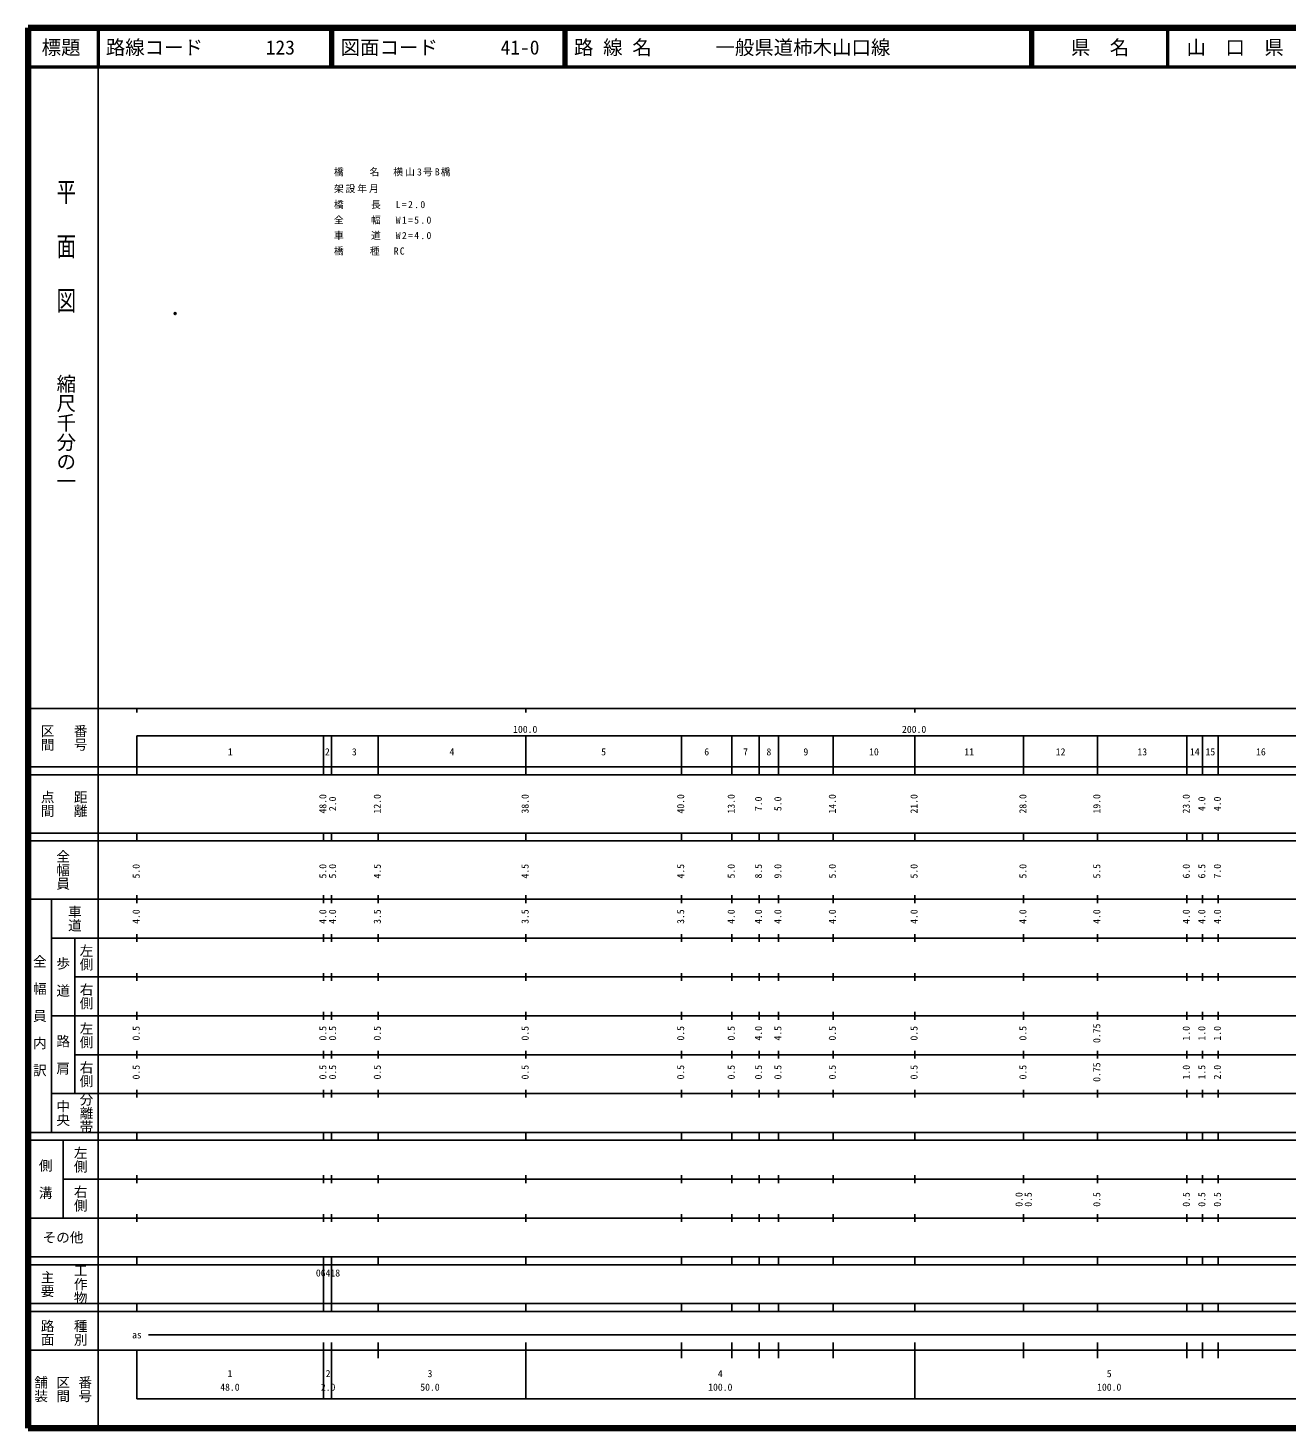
# Model space of a CAD drawing. Units: millimetres on the paper. Extents: x 40 to 680, y 20 to 380.
# Drawn here: x 40 to 363.7, y 20 to 380 of the extents above; entities that cross this region are included whole.
import ezdxf
from ezdxf.enums import TextEntityAlignment as Align

# ---------------------------------------------------------------- set-up
doc = ezdxf.new("R2010")
doc.units = ezdxf.units.MM
doc.header["$PDMODE"] = 32
doc.header["$PDSIZE"] = 0.5
for name, color, linetype in [('M-OTRS', 6, 'Continuous'), ('M-STR-HTXT', 7, 'Continuous'), ('M-TTL-TXT', 7, 'Continuous')]:
    doc.layers.add(name, color=color, linetype=linetype)
for name, color, linetype, lineweight in [('M-TTL', 2, 'Continuous', 140), ('M-TTL-BAND', 7, 'Continuous', 25), ('M-TTL-LINE', 7, 'Continuous', 50)]:
    doc.layers.add(name, color=color, linetype=linetype, lineweight=lineweight)
doc.styles.add('@ＭＳ ゴシック', font='')
doc.styles.add('ＭＳ ゴシック', font='')
doc.styles.get('@ＭＳ ゴシック').set_extended_font_data('@MS Gothic')
doc.styles.get('ＭＳ ゴシック').set_extended_font_data('MS Gothic')

msp = doc.modelspace()

# ---------------------------------------------------------------- linework, layer by layer
at = {"layer": 'M-OTRS'}
msp.add_point((77.814, 306.556), dxfattribs=at)
at = {"layer": 'M-TTL'}
for p, q in [((40, 380), (40, 20)), ((680, 380), (40, 380)), ((40, 20), (680, 20))]:
    msp.add_line(p, q, dxfattribs=at)
at = {"layer": 'M-TTL-BAND'}
for p, q in [((58, 370), (58, 20)), ((40, 205), (579, 205)), ((68, 205), (68, 204)), ((168, 205), (168, 204)), ((268, 205), (268, 204)), ((68, 198), (579, 198)), ((68, 198), (68, 188)), ((116, 188), (116, 198)), ((118, 188), (118, 198)), ((130, 188), (130, 198)), ((168, 188), (168, 198)), ((208, 188), (208, 198)), ((221, 188), (221, 198)), ((228, 188), (228, 198)), ((233, 188), (233, 198)), ((247, 188), (247, 198)), ((268, 188), (268, 198)), ((296, 188), (296, 198)), ((315, 188), (315, 198)), ((338, 188), (338, 198)), ((342, 188), (342, 198)), ((346, 188), (346, 198)), ((40, 190), (579, 190)), ((40, 188), (579, 188)), ((40, 173), (579, 173)), ((68, 171), (68, 173)), ((116, 171), (116, 173)), ((118, 171), (118, 173)), ((130, 171), (130, 173)), ((168, 171), (168, 173)), ((208, 171), (208, 173)), ((221, 171), (221, 173)), ((228, 171), (228, 173)), ((233, 171), (233, 173)), ((247, 171), (247, 173)), ((268, 171), (268, 173)), ((296, 171), (296, 173)), ((315, 171), (315, 173)), ((338, 171), (338, 173)), ((342, 171), (342, 173)), ((346, 171), (346, 173)), ((40, 171), (579, 171)), ((40, 156), (579, 156)), ((46, 96), (46, 156)), ((68, 155), (68, 157)), ((116, 155), (116, 157)), ((118, 155), (118, 157)), ((130, 155), (130, 157)), ((168, 155), (168, 157)), ((208, 155), (208, 157)), ((221, 155), (221, 157)), ((228, 155), (228, 157)), ((233, 155), (233, 157)), ((247, 155), (247, 157)), ((268, 155), (268, 157)), ((296, 155), (296, 157)), ((315, 155), (315, 157)), ((338, 155), (338, 157)), ((342, 155), (342, 157)), ((346, 155), (346, 157)), ((46, 146), (579, 146)), ((52, 146), (52, 106)), ((68, 145), (68, 147)), ((116, 145), (116, 147)), ((118, 145), (118, 147)), ((130, 145), (130, 147)), ((168, 145), (168, 147)), ((208, 145), (208, 147)), ((221, 145), (221, 147)), ((228, 145), (228, 147)), ((233, 145), (233, 147)), ((247, 145), (247, 147)), ((268, 145), (268, 147)), ((296, 145), (296, 147)), ((315, 145), (315, 147)), ((338, 145), (338, 147)), ((342, 145), (342, 147)), ((346, 145), (346, 147)), ((68, 135), (68, 137)), ((116, 135), (116, 137)), ((118, 135), (118, 137)), ((130, 135), (130, 137)), ((168, 135), (168, 137)), ((208, 135), (208, 137)), ((221, 135), (221, 137)), ((228, 135), (228, 137)), ((233, 135), (233, 137)), ((247, 135), (247, 137)), ((268, 135), (268, 137)), ((296, 135), (296, 137)), ((315, 135), (315, 137)), ((338, 135), (338, 137)), ((342, 135), (342, 137)), ((346, 135), (346, 137)), ((52, 136), (579, 136)), ((46, 126), (579, 126)), ((68, 125), (68, 127)), ((116, 125), (116, 127)), ((118, 125), (118, 127)), ((130, 125), (130, 127)), ((168, 125), (168, 127)), ((208, 125), (208, 127)), ((221, 125), (221, 127)), ((228, 125), (228, 127)), ((233, 125), (233, 127)), ((247, 125), (247, 127)), ((268, 125), (268, 127)), ((296, 125), (296, 127)), ((315, 125), (315, 127)), ((338, 125), (338, 127)), ((342, 125), (342, 127)), ((346, 125), (346, 127)), ((52, 116), (579, 116)), ((68, 115), (68, 117)), ((116, 115), (116, 117)), ((118, 115), (118, 117)), ((130, 115), (130, 117)), ((168, 115), (168, 117)), ((208, 115), (208, 117)), ((221, 115), (221, 117)), ((228, 115), (228, 117)), ((233, 115), (233, 117)), ((247, 115), (247, 117)), ((268, 115), (268, 117)), ((296, 115), (296, 117)), ((315, 115), (315, 117)), ((338, 115), (338, 117)), ((342, 115), (342, 117)), ((346, 115), (346, 117)), ((46, 106), (579, 106)), ((68, 105), (68, 107)), ((116, 105), (116, 107)), ((118, 105), (118, 107)), ((130, 105), (130, 107)), ((168, 105), (168, 107)), ((208, 105), (208, 107)), ((221, 105), (221, 107)), ((228, 105), (228, 107)), ((233, 105), (233, 107)), ((247, 105), (247, 107)), ((268, 105), (268, 107)), ((296, 105), (296, 107)), ((315, 105), (315, 107)), ((338, 105), (338, 107)), ((342, 105), (342, 107)), ((346, 105), (346, 107)), ((40, 96), (579, 96)), ((40, 94), (579, 94)), ((49, 94), (49, 74)), ((68, 94), (68, 96)), ((116, 94), (116, 96)), ((118, 94), (118, 96)), ((130, 94), (130, 96)), ((168, 94), (168, 96)), ((208, 94), (208, 96)), ((221, 94), (221, 96)), ((228, 94), (228, 96)), ((233, 94), (233, 96)), ((247, 94), (247, 96)), ((268, 94), (268, 96)), ((296, 94), (296, 96)), ((315, 94), (315, 96)), ((338, 94), (338, 96)), ((342, 94), (342, 96)), ((346, 94), (346, 96)), ((49, 84), (579, 84)), ((68, 83), (68, 85)), ((116, 83), (116, 85)), ((118, 83), (118, 85)), ((130, 83), (130, 85)), ((168, 83), (168, 85)), ((208, 83), (208, 85)), ((221, 83), (221, 85)), ((228, 83), (228, 85)), ((233, 83), (233, 85)), ((247, 83), (247, 85)), ((268, 83), (268, 85)), ((296, 83), (296, 85)), ((315, 83), (315, 85)), ((338, 83), (338, 85)), ((342, 83), (342, 85)), ((346, 83), (346, 85)), ((40, 74), (579, 74)), ((68, 73), (68, 75)), ((116, 73), (116, 75)), ((118, 73), (118, 75)), ((130, 73), (130, 75)), ((168, 73), (168, 75)), ((208, 73), (208, 75)), ((221, 73), (221, 75)), ((228, 73), (228, 75)), ((233, 73), (233, 75)), ((247, 73), (247, 75)), ((268, 73), (268, 75)), ((296, 73), (296, 75)), ((315, 73), (315, 75)), ((338, 73), (338, 75)), ((342, 73), (342, 75)), ((346, 73), (346, 75)), ((40, 64), (579, 64)), ((40, 62), (579, 62)), ((68, 62), (68, 64)), ((116, 62), (116, 64)), ((116, 52), (116, 62)), ((118, 62), (118, 64)), ((118, 52), (118, 62)), ((130, 62), (130, 64)), ((168, 62), (168, 64)), ((208, 62), (208, 64)), ((221, 62), (221, 64)), ((228, 62), (228, 64)), ((233, 62), (233, 64)), ((247, 62), (247, 64)), ((268, 62), (268, 64)), ((296, 62), (296, 64)), ((315, 62), (315, 64)), ((338, 62), (338, 64)), ((342, 62), (342, 64)), ((346, 62), (346, 64)), ((40, 52), (579, 52)), ((68, 50), (68, 52)), ((116, 50), (116, 52)), ((118, 50), (118, 52)), ((130, 50), (130, 52)), ((168, 50), (168, 52)), ((208, 50), (208, 52)), ((221, 50), (221, 52)), ((228, 50), (228, 52)), ((233, 50), (233, 52)), ((247, 50), (247, 52)), ((268, 50), (268, 52)), ((296, 50), (296, 52)), ((315, 50), (315, 52)), ((338, 50), (338, 52)), ((342, 50), (342, 52)), ((346, 50), (346, 52)), ((40, 50), (579, 50)), ((71, 44), (565, 44)), ((40, 40), (579, 40)), ((68, 40), (68, 27.5)), ((116, 38), (116, 42)), ((118, 38), (118, 42)), ((130, 38), (130, 42)), ((168, 27.5), (168, 42)), ((208, 38), (208, 42)), ((221, 38), (221, 42)), ((228, 38), (228, 42)), ((233, 38), (233, 42)), ((247, 38), (247, 42)), ((268, 27.5), (268, 42)), ((296, 38), (296, 42)), ((315, 38), (315, 42)), ((338, 38), (338, 42)), ((342, 38), (342, 42)), ((346, 38), (346, 42)), ((116, 27.5), (116, 38)), ((118, 27.5), (118, 38)), ((68, 27.5), (579, 27.5))]:
    msp.add_line(p, q, dxfattribs=at)
at = {"layer": 'M-TTL-LINE'}
for p, q in [((58, 380), (58, 370)), ((117.75, 380), (117.75, 370)), ((118.25, 380), (118.25, 370)), ((177.75, 380), (177.75, 370)), ((178.25, 380), (178.25, 370)), ((297.75, 380), (297.75, 370)), ((298.25, 380), (298.25, 370)), ((333, 380), (333, 370)), ((40, 370), (680, 370))]:
    msp.add_line(p, q, dxfattribs=at)

# ---------------------------------------------------------------- texts
at = {"layer": 'M-STR-HTXT', "char_height": 1.833, "attachment_point": 7, "style": 'ＭＳ ゴシック'}
for s, insert in [('\\T1.22;橋\u3000\u3000名\u3000横山3号B橋', (118.67, 341.863)), ('\\T1.2;架設年月\u3000', (118.67, 337.567)), ('\\T1.27;橋\u3000\u3000長\u3000L=2.0', (118.67, 333.469)), ('\\T1.27;全\u3000\u3000幅\u3000W1=5.0', (118.67, 329.489)), ('\\T1.27;車\u3000\u3000道\u3000W2=4.0', (118.67, 325.509)), ('\\T1.23;橋\u3000\u3000種\u3000RC', (118.67, 321.529))]:
    msp.add_mtext(s, dxfattribs=dict(at, insert=insert))
at = {"layer": 'M-TTL-BAND', "style": '@ＭＳ ゴシック', "width": 1.4}
msp.add_text('平  面  図', height=3.666, rotation=270, dxfattribs=at).set_placement((49.777, 306.475), align=Align.MIDDLE_RIGHT)
at = {"layer": 'M-TTL-BAND', "style": '@ＭＳ ゴシック'}
msp.add_text('縮尺千分の一', height=3.666, rotation=270, dxfattribs=at).set_placement((49.777, 261.03), align=Align.MIDDLE_RIGHT)
for s, p in [('区間', (45, 197.5)), ('番号', (53.5, 197.5)), ('点間', (45, 180.5)), ('距離', (53.5, 180.5)), ('全幅員', (49, 163.5)), ('車道', (52, 151)), ('左側', (55, 141)), ('全\u3000幅\u3000員\u3000内\u3000訳', (43, 126)), ('歩\u3000道', (49, 136)), ('右側', (55, 131)), ('左側', (55, 121)), ('路\u3000肩', (49, 116)), ('右側', (55, 111)), ('分離帯', (55, 101)), ('中央', (49, 101)), ('左側', (53.5, 89)), ('側\u3000溝', (44.5, 84)), ('右側', (53.5, 79)), ('工作物', (53.5, 57)), ('主要', (45, 57)), ('路面', (45, 44.5)), ('種別', (53.5, 44.5)), ('舗装', (43.333, 30)), ('区間', (49, 30)), ('番号', (54.667, 30))]:
    msp.add_text(s, height=2.566, rotation=270, dxfattribs=at).set_placement(p, align=Align.MIDDLE_CENTER)
at = {"layer": 'M-TTL-BAND', "style": 'ＭＳ ゴシック'}
for s, p in [('100.0', (167.844, 198.195)), ('200.0', (267.844, 198.195)), ('1', (92, 192.405)), ('2', (116.966, 192.405)), ('3', (123.903, 192.405)), ('4', (149, 192.405)), ('5', (188, 192.405)), ('6', (214.5, 192.405)), ('7', (224.5, 192.405)), ('8', (230.5, 192.405)), ('9', (240, 192.405)), ('10', (257.5, 192.405)), ('11', (282, 192.405)), ('12', (305.5, 192.405)), ('13', (326.5, 192.405)), ('14', (340, 192.405)), ('15', (344, 192.405)), ('16', (357, 192.405)), ('as', (68, 42.5)), ('1', (91.916, 32.523)), ('2', (117.168, 32.523)), ('3', (143.358, 32.523)), ('4', (218, 32.523)), ('5', (318, 32.523)), ('48.0', (91.916, 29.033)), ('2.0', (117.168, 29.033)), ('50.0', (143.358, 29.033)), ('100.0', (218, 29.033)), ('100.0', (318, 29.033))]:
    msp.add_text(s, height=1.833, dxfattribs=at).set_placement(p, align=Align.BOTTOM_CENTER)
for s, p in [('48.0', (117.263, 180.5)), ('2.0', (119.763, 180.5)), ('12.0', (131.263, 180.5)), ('38.0', (169.263, 180.5)), ('40.0', (209.263, 180.5)), ('13.0', (222.263, 180.5)), ('7.0', (229.263, 180.5)), ('5.0', (234.263, 180.5)), ('14.0', (248.263, 180.5)), ('21.0', (269.263, 180.5)), ('28.0', (297.263, 180.5)), ('19.0', (316.263, 180.5)), ('23.0', (339.263, 180.5)), ('4.0', (343.263, 180.5)), ('4.0', (347.263, 180.5)), ('5.0', (69.263, 163.174)), ('5.0', (117.263, 163.174)), ('5.0', (119.763, 163.174)), ('4.5', (131.263, 163.174)), ('4.5', (169.263, 163.174)), ('4.5', (209.263, 163.174)), ('5.0', (222.263, 163.174)), ('8.5', (229.263, 163.174)), ('9.0', (234.263, 163.174)), ('5.0', (248.263, 163.174)), ('5.0', (269.263, 163.174)), ('5.0', (297.263, 163.174)), ('5.5', (316.263, 163.174)), ('6.0', (339.263, 163.174)), ('6.5', (343.263, 163.174)), ('7.0', (347.263, 163.174)), ('4.0', (69.263, 151.5)), ('4.0', (117.263, 151.5)), ('4.0', (119.763, 151.5)), ('3.5', (131.263, 151.5)), ('3.5', (169.263, 151.5)), ('3.5', (209.263, 151.5)), ('4.0', (222.263, 151.5)), ('4.0', (229.263, 151.5)), ('4.0', (234.263, 151.5)), ('4.0', (248.263, 151.5)), ('4.0', (269.263, 151.5)), ('4.0', (297.263, 151.5)), ('4.0', (316.263, 151.5)), ('4.0', (339.263, 151.5)), ('4.0', (343.263, 151.5)), ('4.0', (347.263, 151.5)), ('0.5', (69.263, 121.5)), ('0.5', (117.263, 121.5)), ('0.5', (119.763, 121.5)), ('0.5', (131.263, 121.5)), ('0.5', (169.263, 121.5)), ('0.5', (209.263, 121.5)), ('0.5', (222.263, 121.5)), ('4.0', (229.263, 121.5)), ('4.5', (234.263, 121.5)), ('0.5', (248.263, 121.5)), ('0.5', (269.263, 121.5)), ('0.5', (297.263, 121.5)), ('0.75', (316.263, 121.5)), ('1.0', (339.263, 121.5)), ('1.0', (343.263, 121.5)), ('1.0', (347.263, 121.5)), ('0.5', (69.263, 111.5)), ('0.5', (117.263, 111.5)), ('0.5', (119.763, 111.5)), ('0.5', (131.263, 111.5)), ('0.5', (169.263, 111.5)), ('0.5', (209.263, 111.5)), ('0.5', (222.263, 111.5)), ('0.5', (229.263, 111.5)), ('0.5', (234.263, 111.5)), ('0.5', (248.263, 111.5)), ('0.5', (269.263, 111.5)), ('0.5', (297.263, 111.5)), ('0.75', (316.263, 111.5)), ('1.0', (339.263, 111.5)), ('1.5', (343.263, 111.5)), ('2.0', (347.263, 111.5)), ('0.0', (296.263, 78.764)), ('0.5', (298.633, 78.764)), ('0.5', (316.263, 78.764)), ('0.5', (339.263, 78.764)), ('0.5', (343.263, 78.764)), ('0.5', (347.263, 78.764))]:
    msp.add_text(s, height=1.833, rotation=90, dxfattribs=at).set_placement(p, align=Align.BOTTOM_CENTER)
msp.add_text('その他', height=2.566, dxfattribs=at).set_placement((49, 69), align=Align.MIDDLE_CENTER)
msp.add_text('06418', height=1.833, dxfattribs=at).set_placement((114.019, 58.405), align=Align.BOTTOM_LEFT)
at = {"layer": 'M-TTL-TXT', "style": 'ＭＳ ゴシック'}
for s, p in [('標題', (48.5, 375)), ('県\u3000名', (315.625, 375)), ('山\u3000口\u3000県', (350.375, 375))]:
    msp.add_text(s, height=3.666, dxfattribs=at).set_placement(p, align=Align.MIDDLE_CENTER)
for s, p in [('路線コード', (60, 375)), ('123', (101.142, 375)), ('図面コード', (120.38, 375)), ('41-0', (161.521, 375)), ('路 線 名', (180.38, 375)), ('一般県道柿木山口線', (216.734, 375))]:
    msp.add_text(s, height=3.666, dxfattribs=at).set_placement(p, align=Align.MIDDLE_LEFT)

doc.saveas('drawing.dxf')
